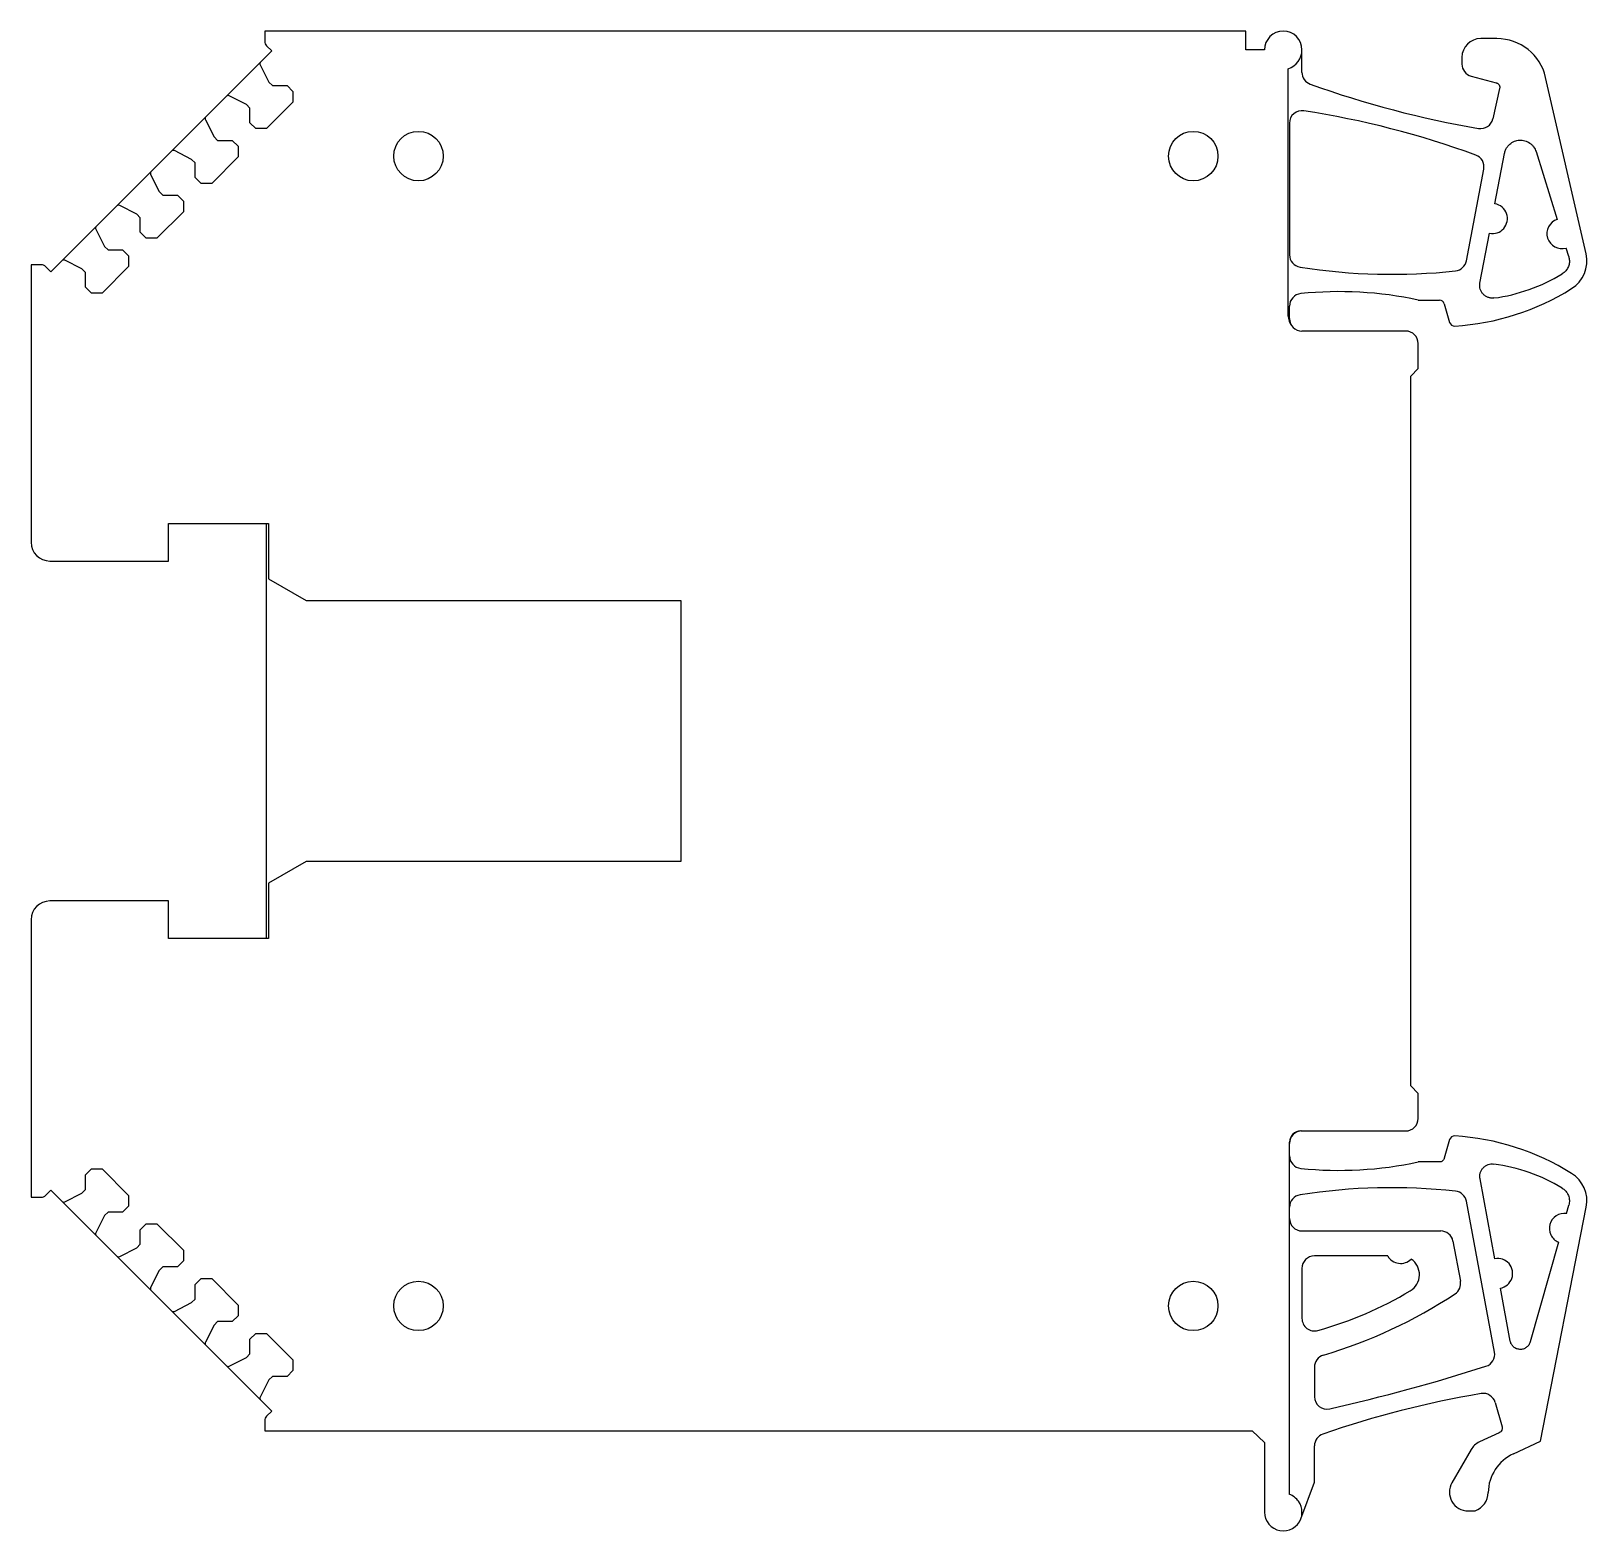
# Model space of a CAD drawing. Header units: millimetres. Extents: x -62.2 to 0, y 0 to 60.
import ezdxf

# ---------------------------------------------------------------- set-up
doc = ezdxf.new("R2010")
doc.units = ezdxf.units.MM

msp = doc.modelspace()

# ---------------------------------------------------------------- linework, layer by layer
at = {"color": 7, "linetype": 'Continuous', "lineweight": 25}
for p, q in [((-52.9, 60), (-52.9, 59.592)), ((-13.65, 60), (-52.9, 60)), ((-13.65, 59.25), (-13.65, 60)), ((-52.621, 59.209), (-61.459, 50.371)), ((-52.827, 59.415), (-52.621, 59.209)), ((-12.9, 59.25), (-13.65, 59.25)), ((-11.4, 58.35), (-11.4, 59.25)), ((-3.6, 59.7), (-4.25, 59.7)), ((-53.085, 58.648), (-52.736, 57.963)), ((-5, 58.95), (-5, 58.684)), ((-52.736, 57.963), (-52.595, 57.821)), ((-11.95, 48.6), (-11.95, 58.49)), ((-4.629, 58.201), (-3.635, 57.935)), ((-0.033, 51.09), (-1.651, 58.147)), ((-53.638, 57.061), (-54.322, 57.41)), ((-52.595, 57.821), (-52.011, 57.821)), ((-52.011, 57.821), (-51.773, 57.583)), ((-51.773, 57.583), (-51.773, 57.158)), ((-3.492, 57.698), (-3.762, 56.491)), ((-53.496, 56.92), (-53.638, 57.061)), ((-53.496, 56.336), (-53.496, 56.92)), ((-51.773, 57.158), (-52.833, 56.098)), ((-55.277, 56.456), (-54.928, 55.771)), ((-53.257, 56.098), (-53.496, 56.336)), ((-52.833, 56.098), (-53.257, 56.098)), ((-11.9, 56.318), (-11.9, 51.053)), ((-54.928, 55.771), (-54.787, 55.629)), ((-54.787, 55.629), (-54.203, 55.629)), ((-54.203, 55.629), (-53.965, 55.391)), ((-55.83, 54.869), (-56.514, 55.218)), ((-55.688, 54.728), (-55.83, 54.869)), ((-53.965, 54.966), (-55.025, 53.906)), ((-53.965, 55.391), (-53.965, 54.966)), ((-3.677, 53.091), (-3.296, 55.108)), ((-2.036, 55.181), (-1.191, 52.469)), ((-57.469, 54.264), (-57.12, 53.579)), ((-55.688, 54.144), (-55.688, 54.728)), ((-4.82, 50.812), (-4.127, 54.479)), ((-57.12, 53.579), (-56.979, 53.437)), ((-55.45, 53.906), (-55.688, 54.144)), ((-55.025, 53.906), (-55.45, 53.906)), ((-58.022, 52.677), (-58.706, 53.026)), ((-56.979, 53.437), (-56.395, 53.437)), ((-56.395, 53.437), (-56.157, 53.199)), ((-56.157, 53.199), (-56.157, 52.774)), ((-57.88, 52.536), (-58.022, 52.677)), ((-57.88, 51.952), (-57.88, 52.536)), ((-56.157, 52.774), (-57.217, 51.714)), ((-59.661, 52.072), (-59.312, 51.387)), ((-57.642, 51.714), (-57.88, 51.952)), ((-57.217, 51.714), (-57.642, 51.714)), ((-4.278, 49.912), (-3.9, 51.912)), ((-59.312, 51.387), (-59.171, 51.245)), ((-59.171, 51.245), (-58.587, 51.245)), ((-58.587, 51.245), (-58.349, 51.007)), ((-0.727, 50.978), (-0.835, 51.323)), ((-62.25, 50.65), (-62.25, 39.55)), ((-61.793, 50.65), (-62.25, 50.65)), ((-61.459, 50.371), (-61.672, 50.583)), ((-60.214, 50.485), (-60.899, 50.834)), ((-60.072, 50.344), (-60.214, 50.485)), ((-58.349, 50.582), (-59.409, 49.522)), ((-58.349, 51.007), (-58.349, 50.582)), ((-60.072, 49.76), (-60.072, 50.344)), ((-59.834, 49.522), (-60.072, 49.76)), ((-59.409, 49.522), (-59.834, 49.522)), ((-6.75, 49.24), (-5.9, 49.24)), ((-11.9, 48.5), (-11.9, 49)), ((-5.708, 49.095), (-5.492, 48.345)), ((-7.25, 48), (-11.4, 48)), ((-6.75, 46.5), (-6.75, 47.5)), ((-7.05, 46.2), (-6.75, 46.5)), ((-7.05, 17.8), (-7.05, 46.2)), ((-56.75, 40.3), (-52.75, 40.3)), ((-56.75, 38.8), (-56.75, 40.3)), ((-52.85, 40.3), (-52.85, 23.7)), ((-52.75, 40.3), (-52.75, 38.091)), ((-61.5, 38.8), (-56.75, 38.8)), ((-52.75, 38.091), (-51.25, 37.225)), ((-51.25, 37.225), (-36.25, 37.225)), ((-36.25, 37.225), (-36.25, 26.775)), ((-51.25, 26.775), (-52.75, 25.909)), ((-36.25, 26.775), (-51.25, 26.775)), ((-52.75, 25.909), (-52.75, 23.7)), ((-56.75, 25.2), (-61.5, 25.2)), ((-56.75, 23.7), (-56.75, 25.2)), ((-62.25, 24.45), (-62.25, 13.35)), ((-52.75, 23.7), (-56.75, 23.7)), ((-6.75, 17.5), (-7.05, 17.8)), ((-6.75, 16.5), (-6.75, 17.5)), ((-11.45, 16), (-7.25, 16)), ((-5.492, 15.655), (-5.708, 14.905)), ((-11.9, 1.457), (-11.9, 15.55)), ((-60.072, 14.24), (-59.834, 14.478)), ((-59.834, 14.478), (-59.409, 14.478)), ((-59.409, 14.478), (-58.349, 13.418)), ((-5.9, 14.76), (-6.75, 14.76)), ((-60.072, 13.656), (-60.072, 14.24)), ((-3.681, 10.89), (-4.276, 14.089)), ((-62.25, 13.35), (-61.793, 13.35)), ((-61.672, 13.417), (-61.459, 13.629)), ((-61.459, 13.629), (-52.621, 4.791)), ((-60.899, 13.166), (-60.214, 13.515)), ((-60.214, 13.515), (-60.072, 13.656)), ((-58.349, 13.418), (-58.349, 12.993)), ((-3.698, 7.154), (-4.82, 13.185)), ((-59.312, 12.613), (-59.661, 11.928)), ((-59.171, 12.755), (-59.312, 12.613)), ((-58.587, 12.755), (-59.171, 12.755)), ((-58.349, 12.993), (-58.587, 12.755)), ((-1.857, 3.593), (-0.024, 12.95)), ((-0.819, 12.695), (-0.723, 13.037)), ((-57.88, 12.048), (-57.642, 12.286)), ((-57.88, 11.464), (-57.88, 12.048)), ((-57.642, 12.286), (-57.217, 12.286)), ((-57.217, 12.286), (-56.157, 11.226)), ((-11.4, 12), (-5.85, 12)), ((-58.706, 10.974), (-58.022, 11.323)), ((-58.022, 11.323), (-57.88, 11.464)), ((-56.157, 11.226), (-56.157, 10.801)), ((-5.359, 11.592), (-5.059, 9.992)), ((-1.142, 11.551), (-2.27, 7.559)), ((-56.157, 10.801), (-56.395, 10.563)), ((-7.97, 11), (-10.9, 11)), ((-57.12, 10.421), (-57.469, 9.736)), ((-56.979, 10.563), (-57.12, 10.421)), ((-56.395, 10.563), (-56.979, 10.563)), ((-55.688, 9.856), (-55.45, 10.094)), ((-55.45, 10.094), (-55.025, 10.094)), ((-55.025, 10.094), (-53.965, 9.034)), ((-11.4, 10.5), (-11.4, 8.5)), ((-55.688, 9.272), (-55.688, 9.856)), ((-3.068, 7.595), (-3.461, 9.71)), ((-56.514, 8.782), (-55.83, 9.131)), ((-55.83, 9.131), (-55.688, 9.272)), ((-53.965, 9.034), (-53.965, 8.609)), ((-54.928, 8.229), (-55.277, 7.544)), ((-54.787, 8.371), (-54.928, 8.229)), ((-54.203, 8.371), (-54.787, 8.371)), ((-53.965, 8.609), (-54.203, 8.371)), ((-53.496, 7.664), (-53.257, 7.902)), ((-53.496, 7.08), (-53.496, 7.664)), ((-53.257, 7.902), (-52.833, 7.902)), ((-52.833, 7.902), (-51.773, 6.842)), ((-54.322, 6.59), (-53.638, 6.939)), ((-53.638, 6.939), (-53.496, 7.08)), ((-51.773, 6.417), (-52.011, 6.179)), ((-51.773, 6.842), (-51.773, 6.417)), ((-10.9, 6.55), (-10.9, 5.369)), ((-52.736, 6.037), (-53.085, 5.352)), ((-52.595, 6.179), (-52.736, 6.037)), ((-52.011, 6.179), (-52.595, 6.179)), ((-3.669, 5.135), (-3.396, 4.164)), ((-52.9, 4.408), (-52.9, 4)), ((-52.621, 4.791), (-52.827, 4.585)), ((-52.9, 4), (-13.395, 4)), ((-13.395, 4), (-12.9, 3.541)), ((-3.504, 3.928), (-4.301, 3.557)), ((-12.9, 3.541), (-12.9, 0.75)), ((-10.9, 1.95), (-10.9, 3.4)), ((-4.633, 3.252), (-5.4, 1.925)), ((-2.94, 3.088), (-1.857, 3.593)), ((-11.448, 0.487), (-10.9, 1.95)), ((-11.4, 0.614), (-11.4, 0.75)), ((-4.75, 0.8), (-4.472, 0.8))]:
    msp.add_line(p, q, dxfattribs=at)
for centre in [(-46.75, 55), (-15.75, 55), (-46.75, 9), (-15.75, 9)]:
    msp.add_circle(centre, 0.99, dxfattribs=at)
for centre, radius, start, end in [((-12.15, 59.25), 0.75, 0, 180), ((-52.65, 59.592), 0.25, 180, 224.99784), ((-12.2, 59.25), 0.8, 288.20996, 0), ((-4.25, 58.95), 0.75, 90, 180), ((-3.6, 57.7), 2, 12.91204, 89.99997), ((-52.996, 58.694), 0.1, 142.29848, 206.99837), ((-10.9, 58.35), 0.5, 179.99982, 250.26286), ((-54.368, 57.321), 0.1, 62.96796, 132.63469), ((2.439, 95.529), 40, 250.26292, 260.24996), ((-11.4, 56.318), 0.5, 81.25512, 179.99975), ((-16.773, 21.389), 35.839, 69.88223, 81.2548), ((-55.188, 56.502), 0.1, 142.16658, 206.99802), ((-4.25, 56.6), 0.5, 260.25006, 347.38307), ((-56.56, 55.129), 0.1, 62.96796, 133.05937), ((-4.618, 54.572), 0.5, 349.29616, 69.88255), ((-57.38, 54.309), 0.1, 142.03892, 207.03259), ((-58.752, 52.937), 0.1, 62.96796, 133.60809), ((-3.78, 52.5), 0.6, 258.49777, 80.09402), ((-1, 51.9), 0.6, 108.60312, 286.00459), ((-59.572, 52.117), 0.1, 141.90755, 207.03259), ((-11.4, 51.053), 0.5, 180.00007, 261.01143), ((-1.3, 50.8), 1.3, 301.95918, 12.91214), ((-61.848, 50.406), 0.25, 44.99913, 77.22676), ((-60.944, 50.745), 0.1, 62.96741, 128.17493), ((-7.802, 73.798), 23.528, 261.01145, 276.20954), ((-5.311, 50.905), 0.5, 276.2094, 349.29591), ((-4.632, 56.264), 7, 277.47721, 301.3764), ((-11.4, 49), 0.5, 95.89664, 179.99993), ((-9.91, 34.577), 15, 77.83702, 95.89642), ((-5.9, 49.04), 0.2, 16.02626, 90.00048), ((-5.905, 58.181), 10, 273.53959, 301.95913), ((-11.35, 48.6), 0.6, 180, 219.37548), ((-11.4, 48.5), 0.5, 180, 270), ((-7.25, 47.5), 0.5, 0, 90), ((-5.3, 48.4), 0.2, 196.02519, 273.53874), ((-61.5, 39.55), 0.75, 180, 270), ((-61.5, 24.45), 0.75, 90, 180), ((-7.25, 16.5), 0.5, 270, 0), ((-11.45, 15.55), 0.45, 90, 180), ((-11.4, 15.5), 0.5, 90, 180), ((-5.3, 15.6), 0.2, 86.46126, 163.97534), ((-5.905, 5.819), 10, 58.04085, 86.46041), ((-11.4, 15), 0.5, 180.00007, 264.10337), ((-9.91, 29.423), 15, 264.10358, 282.16298), ((-4.632, 7.736), 7, 58.62361, 82.50742), ((-7.815, -9.798), 23.528, 83.7598, 98.95678), ((-1.3, 13.2), 1.3, 348.91956, 58.04097), ((-60.944, 13.255), 0.1, 231.82507, 297.03296), ((-11.4, 12.949), 0.5, 98.95683, 180.00056), ((-5.312, 13.094), 0.5, 10.53898, 83.75948), ((-11.4, 12.5), 0.5, 180, 270), ((-59.572, 11.883), 0.1, 152.96704, 218.09245), ((-5.85, 11.5), 0.5, 10.61965, 89.99981), ((-58.752, 11.063), 0.1, 226.39191, 297.03185), ((-10.9, 10.5), 0.5, 90, 180), ((-7.45, 11.3), 0.6, 210.00033, 314.41507), ((-7.45, 10.25), 0.75, 300.9414, 55.95221), ((-3.57, 10.3), 0.6, 280.42013, 100.65828), ((-5.55, 9.9), 0.5, 303.32373, 10.62009), ((-57.38, 9.691), 0.1, 152.96704, 217.96108), ((-14.777, 22.472), 15, 285.5076, 300.94145), ((-16.263, 26.194), 20, 286.6178, 303.32381), ((-56.56, 8.871), 0.1, 226.94063, 297.03185), ((-10.9, 8.5), 0.5, 180.00012, 285.50728), ((-55.188, 7.498), 0.1, 153.0023, 217.83342), ((-10.4, 6.55), 0.5, 106.61905, 179.99996), ((-4.189, 7.062), 0.5, 287.70583, 10.53908), ((-54.368, 6.679), 0.1, 227.36531, 297.03185), ((-27.033, 78.615), 75.611, 282.79399, 287.70586), ((-52.996, 5.306), 0.1, 153.00161, 217.70152), ((-10.4, 5.369), 0.5, 180.00048, 282.79342), ((2.488, -33.938), 40, 99.67505, 109.04362), ((-4.15, 5), 0.5, 15.6781, 99.67512), ((-10.4, 3.4), 0.5, 109.04422, 180.0004), ((-2.2, 1.502), 1.75, 114.99986, 178.91582), ((-4.75, 1.55), 0.8, 290.364, 358.91581), ((-12.15, 0.75), 0.75, 180.00239, 339.47563)]:
    msp.add_arc(centre, radius, start, end, dxfattribs=at)
for points, knots in [([(-5, 58.684), (-5, 58.575), (-4.963, 58.466), (-4.83, 58.293), (-4.735, 58.229), (-4.629, 58.201)], [0, 0, 0, 0, 0.5, 0.5, 1, 1, 1, 1]), ([(-3.635, 57.935), (-3.623, 57.931), (-3.599, 57.923), (-3.566, 57.903), (-3.538, 57.877), (-3.508, 57.836), (-3.482, 57.775), (-3.489, 57.723), (-3.492, 57.698)], [0, 0, 0, 0, 0.12705, 0.249723, 0.3728, 0.501019, 0.74972, 1, 1, 1, 1]), ([(-3.296, 55.108), (-3.291, 55.131), (-3.28, 55.176), (-3.256, 55.242), (-3.22, 55.317), (-3.165, 55.398), (-3.063, 55.504), (-2.906, 55.601), (-2.695, 55.647), (-2.48, 55.625), (-2.313, 55.548), (-2.199, 55.454), (-2.129, 55.371), (-2.072, 55.279), (-2.048, 55.213), (-2.036, 55.181)], [0, 0, 0, 0, 0.040595, 0.081021, 0.12175, 0.185966, 0.25049, 0.378756, 0.500034, 0.621313, 0.749579, 0.813796, 0.87832, 0.939085, 1, 1, 1, 1]), ([(-0.727, 50.978), (-0.72, 50.953), (-0.706, 50.901), (-0.698, 50.822), (-0.7, 50.744), (-0.713, 50.665), (-0.739, 50.581), (-0.78, 50.495), (-0.838, 50.413), (-0.907, 50.342), (-0.961, 50.306), (-0.988, 50.288)], [0, 0, 0, 0, 0.101359, 0.200262, 0.298501, 0.397903, 0.500234, 0.627212, 0.757141, 0.877852, 1, 1, 1, 1]), ([(-3.721, 49.324), (-3.741, 49.322), (-3.78, 49.318), (-3.839, 49.321), (-3.897, 49.331), (-3.973, 49.353), (-4.062, 49.396), (-4.153, 49.473), (-4.224, 49.568), (-4.27, 49.677), (-4.292, 49.795), (-4.282, 49.873), (-4.278, 49.912)], [0, 0, 0, 0, 0.0629177, 0.1250197, 0.1871925, 0.2503193, 0.3749795, 0.5002099, 0.6248703, 0.750101, 0.8749104, 1, 1, 1, 1]), ([(-5.708, 14.905), (-5.713, 14.891), (-5.722, 14.864), (-5.747, 14.829), (-5.784, 14.795), (-5.835, 14.766), (-5.878, 14.762), (-5.9, 14.76)], [0, 0, 0, 0, 0.167486, 0.331671, 0.500518, 0.749494, 1, 1, 1, 1]), ([(-4.276, 14.089), (-4.279, 14.108), (-4.285, 14.147), (-4.285, 14.206), (-4.279, 14.265), (-4.261, 14.341), (-4.222, 14.433), (-4.151, 14.527), (-4.06, 14.604), (-3.953, 14.656), (-3.837, 14.684), (-3.759, 14.679), (-3.719, 14.676)], [0, 0, 0, 0, 0.0629161, 0.1250191, 0.1871929, 0.2503184, 0.3749783, 0.5002093, 0.6248694, 0.7501007, 0.8749101, 1, 1, 1, 1]), ([(-0.988, 13.712), (-0.966, 13.698), (-0.922, 13.669), (-0.865, 13.616), (-0.815, 13.557), (-0.773, 13.491), (-0.737, 13.414), (-0.71, 13.324), (-0.698, 13.227), (-0.701, 13.129), (-0.715, 13.068), (-0.723, 13.037)], [0, 0, 0, 0, 0.101283, 0.20022, 0.298531, 0.397965, 0.500217, 0.627059, 0.756846, 0.877705, 1, 1, 1, 1]), ([(-0.819, 12.695), (-0.961, 12.714), (-1.109, 12.68), (-1.349, 12.523), (-1.439, 12.401), (-1.516, 12.125), (-1.504, 11.974), (-1.382, 11.715), (-1.273, 11.609), (-1.142, 11.551)], [0, 0, 0, 0, 0.25, 0.25, 0.5, 0.5, 0.75, 0.75, 1, 1, 1, 1]), ([(-2.27, 7.559), (-2.278, 7.536), (-2.292, 7.493), (-2.327, 7.434), (-2.371, 7.381), (-2.441, 7.322), (-2.545, 7.268), (-2.684, 7.253), (-2.821, 7.281), (-2.938, 7.355), (-3.031, 7.462), (-3.056, 7.551), (-3.068, 7.595)], [0, 0, 0, 0, 0.063483, 0.125201, 0.186983, 0.250651, 0.375293, 0.500429, 0.625071, 0.750207, 0.874978, 1, 1, 1, 1]), ([(-3.396, 4.164), (-3.393, 4.148), (-3.386, 4.118), (-3.39, 4.07), (-3.407, 4.018), (-3.443, 3.964), (-3.483, 3.94), (-3.504, 3.928)], [0, 0, 0, 0, 0.167774, 0.331463, 0.500615, 0.749531, 1, 1, 1, 1]), ([(-5.4, 1.925), (-5.465, 1.812), (-5.5, 1.681), (-5.5, 1.419), (-5.465, 1.288), (-5.334, 1.062), (-5.238, 0.966), (-5.012, 0.835), (-4.881, 0.8), (-4.75, 0.8)], [0, 0, 0, 0, 0.25, 0.25, 0.5, 0.5, 0.75, 0.75, 1, 1, 1, 1]), ([(-11.4, 0.75), (-11.4, 0.904), (-11.449, 1.057), (-11.626, 1.309), (-11.755, 1.406), (-11.9, 1.457)], [0, 0, 0, 0, 0.5, 0.5, 1, 1, 1, 1])]:
    msp.add_open_spline(points, degree=3, knots=knots, dxfattribs=at)
for points in [[(-61.793, 13.35), (-61.747, 13.361), (-61.705, 13.384), (-61.672, 13.417)], [(-52.827, 4.585), (-52.873, 4.538), (-52.9, 4.473), (-52.9, 4.408)], [(-4.301, 3.557), (-4.439, 3.492), (-4.557, 3.384), (-4.633, 3.252)]]:
    msp.add_open_spline(points, degree=3, dxfattribs=at)

doc.saveas('drawing.dxf')
